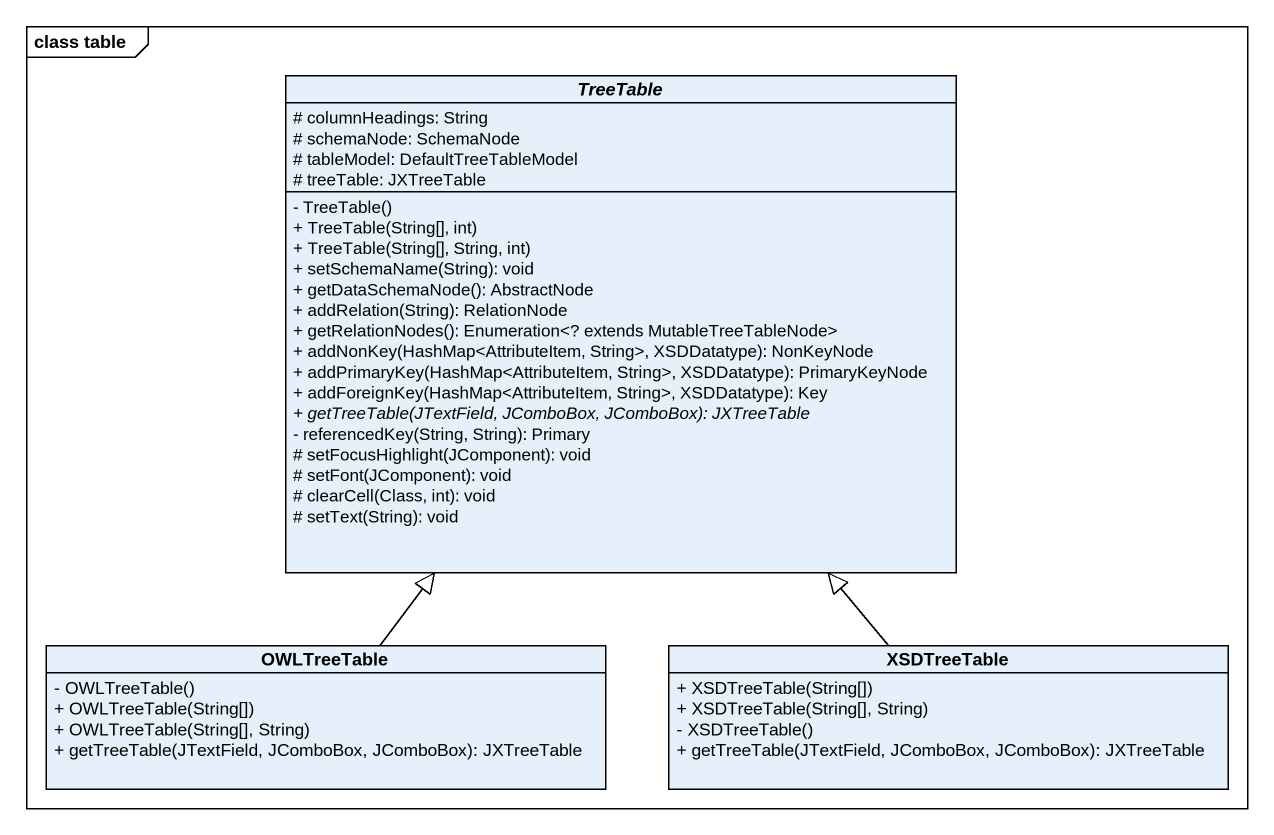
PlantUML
@startuml
mainframe class table
hide circle
hide empty members
skinparam classAttributeIconSize 0
abstract class TreeTable {
  # columnHeadings: String
  # schemaNode: SchemaNode
  # tableModel: DefaultTreeTableModel
  # treeTable: JXTreeTable
  - TreeTable()
  + TreeTable(String[], int)
  + TreeTable(String[], String, int)
  + setSchemaName(String): void
  + getDataSchemaNode(): AbstractNode
  + addRelation(String): RelationNode
  + getRelationNodes(): Enumeration<? extends MutableTreeTableNode>
  + addNonKey(HashMap<AttributeItem, String>, XSDDatatype): NonKeyNode
  + addPrimaryKey(HashMap<AttributeItem, String>, XSDDatatype): PrimaryKeyNode
  + addForeignKey(HashMap<AttributeItem, String>, XSDDatatype): Key
  {abstract} + getTreeTable(JTextField, JComboBox, JComboBox): JXTreeTable
  - referencedKey(String, String): Primary
  # setFocusHighlight(JComponent): void
  # setFont(JComponent): void
  # clearCell(Class, int): void
  # setText(String): void
}
class OWLTreeTable {
  - OWLTreeTable()
  + OWLTreeTable(String[])
  + OWLTreeTable(String[], String)
  + getTreeTable(JTextField, JComboBox, JComboBox): JXTreeTable
}
class XSDTreeTable {
  + XSDTreeTable(String[])
  + XSDTreeTable(String[], String)
  - XSDTreeTable()
  + getTreeTable(JTextField, JComboBox, JComboBox): JXTreeTable
}
OWLTreeTable -up-|> TreeTable
XSDTreeTable -up-|> TreeTable
@enduml
